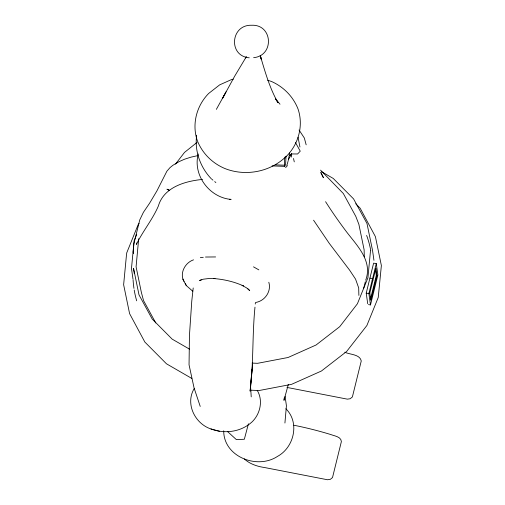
<?xml version="1.0" encoding="UTF-8"?>
<svg xmlns="http://www.w3.org/2000/svg" width="505" height="505" viewBox="0 0 505 505"><rect width="100%" height="100%" fill="white"/><g stroke="black" fill="none" stroke-linecap="round" stroke-linejoin="round"><path stroke-width="0.76" d="M252.595 364.067L250.089 391.123C253.655 363.247 252.184 335.118 254.981 307.166M196.666 135.214C194.425 150.938 200.34 167.42 211.286 178.757M284.732 165.93L284.65 166.353L284.656 165.387M284.53 158.873L284.372 165.489M284.921 423.02L286.423 405.805L285.085 396.431M138.686 238.701L136.085 266.791L141.356 292.363L143.54 300.57L155.736 322.941M223.715 430.784C223.519 456.703 257.165 469.852 277.46 456.419C294.131 447.43 299.951 422.502 285.868 408.76M252.064 369.382L250.505 385.555L251.225 396.861M284.195 398.003L283.968 400.351L288.336 384.374M370.506 250.669L367.905 277.838L357.414 303.764L339.732 326.672L316.079 344.997L288.058 357.496L257.582 363.316L252.184 363.095M193.213 287.97L191.761 301.176L189.451 335.37L189.047 364.799L194.053 387.878L200.226 406.424M255.259 304.042L255.429 302.482M286.038 156.19L285.527 165.406M291.316 157.112L291.713 154.082M198.257 153.924C192.67 174.635 208.742 196.628 229.687 199.273L230.135 199.292M136.76 242.924L136.388 244.42C142.801 231.17 152.478 219.694 158.343 206.078C163.797 187.147 185.139 181.118 202.568 179.414M248.428 423.777L244.338 439.262L236.334 439.59L227.446 431.453M363.657 288.431L364.395 285.445M364.578 284.7L365.311 281.714M365.683 280.224C373.043 260.763 356.562 245.222 345.887 230.987C338.754 221.487 331.949 211.734 325.586 201.697M367.722 303.732L366.22 293.159L373.612 263.162L376.276 263.585L377.891 274.916L370.493 304.913L368.498 304.597M370.493 304.913L368.884 293.582L376.276 263.585M369.805 292.944L375.916 268.168L376.964 275.553L370.859 300.323L369.805 292.944L369.142 292.837M370.38 299.465L376.301 275.446L375.461 269.544M136.716 234.383L134.122 240.797L131.477 268.445L132.979 279.019M194.292 388.446C184.988 403.533 194.861 423.67 210.97 428.979L211.507 429.124C224.738 434.022 240.531 431.983 251.288 422.565L251.692 422.243C260.245 414.346 263.389 400.509 257.203 390.327M288.652 159.233L291.637 153.741M226.044 91.803L222.402 98.645L234.629 76.261L246.131 57.065M287.313 165.501L286.531 166.865L285.281 167.275M224.851 94.025L216.348 109.37M245.544 57.93L246.352 56.585M284.662 166.372L272.075 165.899M175.487 164.106L184.533 152.39L196.994 142.448M139.071 223.5L138.118 224.738L126.761 252.784L126.452 255.158L123.63 284.719L129.589 313.618L144.84 342.036L166.461 363.789L191.824 378.447M289.75 155.3L291.511 153.823M289.87 155.37L291.726 153.943L297.596 153.974L300.248 151.184L295.507 142.58M193.529 259.841C185.12 262.568 179.281 273.369 184.016 281.386M201.388 279.839L199.557 280.49L203.326 279.196L208.59 278.552L215.004 278.615L213.905 278.564C224.05 279.379 234.112 281.676 243.391 285.899L242.078 285.338L246.674 287.951L249.71 290.571L247.93 288.797M256.098 302.4C265.106 300.709 271.583 291.208 268.818 282.257M197.954 155.584L190.985 157.15L184.672 159.17L179.079 161.625L172.843 165.324L170.027 167.603L166.902 171.189L156.904 190.909L149.581 203.237L143.414 212.321L139.759 219.902L133.869 243.782L133.15 252.153L133.522 253.605M233.259 79.197L231.719 79.487L219.675 84.859L208.679 93.45C196.609 105.652 191.698 124.154 197.278 140.541C202.114 152.914 211.721 162.711 223.848 168.07L224.719 168.462C245.203 176.655 269.84 172.129 285.792 156.803L286.632 156.083C298.701 143.881 303.606 125.379 298.032 108.992C293.197 96.619 283.589 86.822 271.456 81.469L267.644 80.238M200.346 257.664L203.275 257.304M205.478 257.032L215.61 256.944M253.63 57.684C274.581 55.689 272.782 24.177 251.591 25.256C230.539 24.524 228.026 56.08 249.262 57.804M275.263 164.857L284.7 165.211M250.499 390.176L259.109 390.529L291.574 384.33L321.42 371.017L346.619 351.493L366.882 325.523L378.239 297.477L381.37 265.548L375.411 236.643L360.16 208.224L355.722 203.761M229.687 199.273L231.183 199.342M376.301 275.446L376.964 275.553M369.912 278.16L372.583 278.583M372.198 280.452L372.86 280.559M366.22 293.159L368.884 293.582M286.941 387.417L347.345 399.152L350.173 398.748L352.383 396.955L361.258 360.955C359.869 354.119 349.845 354.725 344.77 352.193M293.929 425.242C306.339 427.729 318.63 430.828 330.731 434.527C334.26 435.954 341.134 436.61 341.386 441.559L332.511 477.56L330.302 479.352L327.474 479.75L264.746 467.567C257.392 466.506 249.868 464.07 244.319 458.938M210.97 428.979L219.662 431.32M169.238 190.17L166.953 189.205L169.099 190.246M253.497 266.842L258.844 269.878M321.679 171.763L333.249 178.448L353.576 198.901L366.983 223.481L372.557 250.512L373.952 260.334M189.564 349.176L172.167 339.133L152.188 319.027L139.008 294.863L133.528 268.294L134.279 273.577M211.772 179.193L212.94 180.152M214.694 181.592L215.869 182.551M192.74 291.196L186.326 285.596L182.778 279.101M320.53 170.122L343.324 193.51L355.791 216.367L358.859 224.258L364.13 249.83L364.288 256.856M280.004 104.226L275.534 98.778M299.061 130L304.332 138.004L306.169 144.828M313.567 220.193L329.292 243.404L349.649 270.194L355.57 279.145L358.689 287.919L358.878 295.419M275.49 98.816L277.99 102.73C269.607 88.034 265.03 71.615 260.239 55.499M185.209 283.539L186.326 285.596M320.801 172.274L323.421 177.716L320.927 172.83M260.252 55.676L261.337 59.401L260.372 55.777M293.506 158.469L294.276 161.871M298.064 137.259L299.938 147.005M366.636 235.425A118.896 103.891 -8.1 0 1 370.752 250.436M136.685 300.81A120.96 105.69 -8.1 0 1 134.204 289.971M133.958 288.399A120.96 105.69 -8.1 0 1 133.086 279.776M285.054 158.229A3.459 0.562 -81 0 1 285.028 156.998M289.485 152.977A11.009 1.78 -81 0 1 289.22 155.079M289.119 155.786A11.009 1.78 -81 0 1 288.197 160.622M288.046 161.246A11.009 1.78 -81 0 1 286.777 165.286"/></g></svg>
